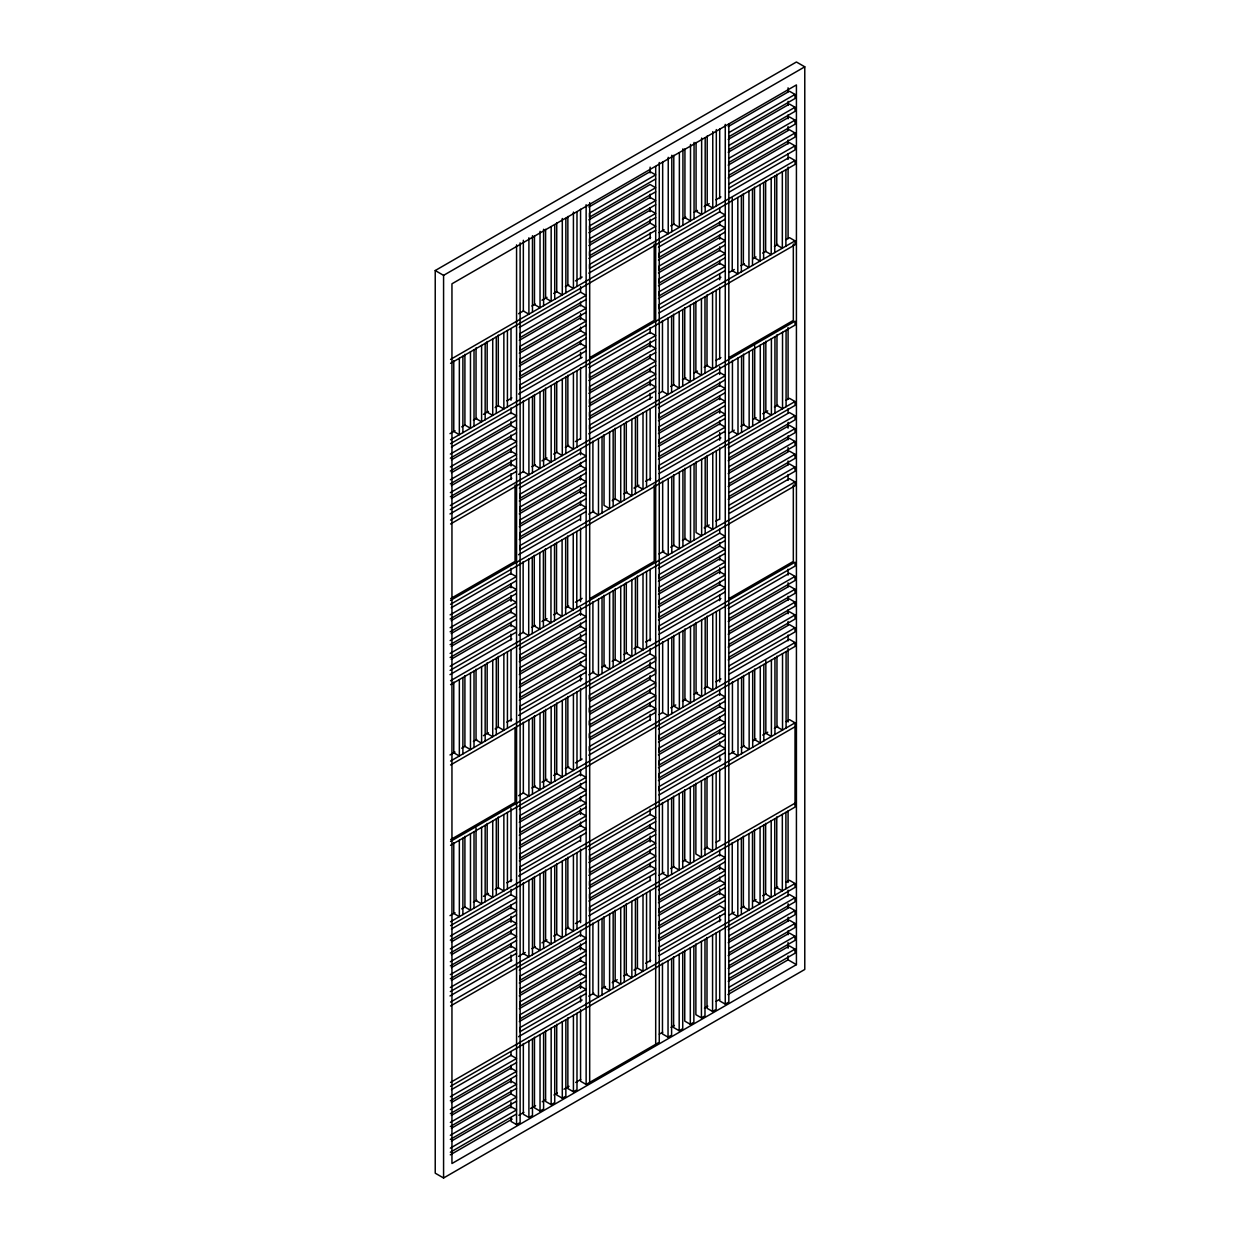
<?xml version="1.0" encoding="UTF-8"?>
<svg xmlns="http://www.w3.org/2000/svg" width="1240" height="1240" viewBox="0 0 1240 1240"><rect width="100%" height="100%" fill="white"/><g stroke="black" fill="none" stroke-linecap="round" stroke-linejoin="round"><path stroke-width="1.5" d="M435.225 270.537L796.421 62L804.776 66.82L804.776 969.463L443.579 1178L435.225 1173.179L435.225 270.537L443.579 275.358L804.776 66.82M588.892 207.003L650.101 171.662L655.665 174.871L589.496 213.078L589.496 217.186L655.665 178.978M728.221 126.558L789.446 91.218L795.01 94.426L795.01 98.534L728.826 136.741M728.826 132.633L795.01 94.426M588.892 219.852L650.101 184.512L655.665 187.721L589.496 225.928L589.496 230.036L655.665 191.828M728.221 139.407L789.446 104.067L795.01 107.275L795.01 111.383L728.826 149.606M728.826 145.483L795.01 107.275M588.892 232.702L650.101 197.362L655.665 200.57L589.496 238.793L589.496 242.901L655.665 204.693M728.221 152.257L789.446 116.917L795.01 120.125L795.01 124.248L728.826 162.456M728.826 158.348L795.01 120.125M588.892 245.567L650.101 210.211L655.665 213.435L589.496 251.643L589.496 255.75L655.665 217.542M728.221 165.121L789.446 129.766L795.01 132.99L795.01 137.097L728.826 175.305M728.826 171.198L795.01 132.99M588.892 258.416L650.101 223.076L655.665 226.285L589.496 264.492L589.496 268.599L655.665 230.392M728.221 177.971L789.446 142.631L795.01 145.84L795.01 149.947L728.826 188.155M728.826 184.047L795.01 145.84M518.568 313.72L523.59 310.837M531.945 306.001L535.293 304.079M541.973 300.204L546.995 297.321M553.675 293.446L557.024 291.524M565.394 286.688L568.726 284.766M575.422 280.906L582.118 277.031M588.798 273.172L650.675 237.46M659.029 232.624L664.051 229.726M670.732 225.866L674.08 223.944M682.45 219.108L685.782 217.186M694.152 212.35L697.5 210.428M704.181 206.569L709.202 203.67M715.883 199.795L720.905 196.912M729.26 192.076L789.462 157.325L795.026 160.534L795.026 164.44L450.554 363.336M450.554 359.414L795.026 160.534M519.327 327.5L580.537 292.16L586.101 295.368L519.917 333.576L519.917 337.683L586.101 299.476M658.456 247.163L719.681 211.823L725.245 215.031L659.06 253.239L659.06 257.362L725.245 219.139M519.327 340.349L580.537 305.009L586.101 308.217L519.917 346.425L519.917 350.533L586.101 312.325M658.456 260.028L719.681 224.672L725.245 227.897L659.06 266.104L659.06 270.212L725.245 232.004M519.327 353.199L580.537 317.858L586.101 321.067L519.917 359.274L519.917 363.397L586.101 325.175M658.456 272.877L719.681 237.522L725.245 240.746L659.06 278.954L659.06 283.061L725.245 244.853M519.327 366.048L580.537 330.708L586.101 333.932L519.917 372.139L519.917 376.247L586.101 338.04M658.456 285.727L719.681 250.387L725.245 253.596L659.06 291.803L659.06 295.911L725.245 257.703M519.327 378.913L580.537 343.558L586.101 346.781L519.917 384.989L519.917 389.096L586.101 350.889M658.456 298.577L719.681 263.237L725.245 266.445L659.06 304.653L659.06 308.76L725.245 270.553M450.012 433.643L455.018 430.745M461.714 426.886L465.046 424.948M473.417 420.128L476.764 418.19M483.445 414.331L488.467 411.432M495.147 407.572L498.496 405.635M506.865 400.814L511.872 397.916M518.568 394.056L582.118 357.368M659.029 312.961L720.905 277.233M729.26 272.413L734.282 269.514M740.978 265.654L744.31 263.717M752.68 258.897L756.028 256.959M762.708 253.1L766.057 251.162M774.411 246.342L777.759 244.404M786.129 239.583L789.462 237.646L795.026 240.87L795.026 244.776L450.554 443.657M589.822 357.601L654.193 320.431L654.193 244.017M450.554 439.75L795.026 240.87M451.407 447.036L510.973 412.641L516.538 415.865L450.353 454.072M588.892 367.66L650.101 332.32L655.665 335.529L589.496 373.736L589.496 377.844L655.665 339.636M450.353 458.18L516.538 419.972M451.407 459.885L510.973 425.506L516.538 428.714L450.353 466.922M588.892 380.51L650.101 345.17L655.665 348.378L589.496 386.601L589.496 390.709L655.665 352.501M450.353 471.029L516.538 432.822M451.407 472.75L510.973 438.356L516.538 441.564L450.353 479.771M588.892 393.375L650.101 358.019L655.665 361.243L589.496 399.45L589.496 403.558L655.665 365.351M450.353 483.879L516.538 445.671M451.407 485.6L510.973 451.205L516.538 454.414L450.353 492.637M588.892 406.224L650.101 370.884L655.665 374.093L589.496 412.3L589.496 416.407L655.665 378.2M450.353 496.744L516.538 458.536M451.407 498.449L510.973 464.055L516.538 467.279L450.353 505.486M588.892 419.074L650.101 383.733L655.665 386.942L589.496 425.15L589.496 429.257L655.665 391.05M450.353 509.594L516.538 471.386M450.012 513.964L511.872 478.253M518.568 474.393L523.59 471.495M531.945 466.659L535.293 464.736M541.973 460.877L546.995 457.979M553.675 454.119L557.024 452.182M565.394 447.361L568.726 445.424M575.422 441.564L580.444 438.666M588.798 433.845L652.349 397.157M659.029 393.297L662.377 391.36L668.034 394.522L668.034 318.091M670.732 386.524L674.08 384.601M682.45 379.765L685.782 377.844M694.152 373.007L697.5 371.086M704.181 367.226L707.529 365.288M715.883 360.468L720.905 357.57M728.965 357.601L793.321 320.431L793.321 244.017M450.554 520.087L795.026 321.191L795.026 325.113L450.554 523.993M519.327 488.157L580.537 452.817L586.101 456.025L519.917 494.233L519.917 498.341L586.101 460.133M658.456 407.836L719.681 372.481L725.245 375.704L659.06 413.912L659.06 418.019L725.245 379.812M519.327 501.007L580.537 465.667L586.101 468.875L519.917 507.082L519.917 511.206L586.101 472.982M658.456 420.686L719.681 385.33L725.245 388.554L659.06 426.762L659.06 430.869L725.245 392.662M519.327 513.871L580.537 478.516L586.101 481.74L519.917 519.947L519.917 524.055L586.101 485.847M658.456 433.535L719.681 398.195L725.245 401.404L659.06 439.611L659.06 443.719L725.245 405.511M519.327 526.721L580.537 491.365L586.101 494.589L519.917 532.797L519.917 536.904L586.101 498.697M658.456 446.385L719.681 411.045L725.245 414.253L659.06 452.461L659.06 456.568L725.245 418.361M519.327 539.571L580.537 504.231L586.101 507.439L519.917 545.646L519.917 549.754L586.101 511.546M658.456 459.234L719.681 423.894L725.245 427.103L659.06 465.325L659.06 469.433L725.245 431.225M518.568 554.714L580.444 519.002M588.798 514.166L593.821 511.268M612.204 500.65L615.552 498.728M623.921 493.892L627.254 491.97M633.95 488.095L638.972 485.212M645.653 481.337L650.675 478.454M659.029 473.618L720.905 437.89M729.26 433.07L734.282 430.171M740.978 426.312L744.31 424.375M752.68 419.554L756.028 417.617M762.708 413.757L767.731 410.858M774.411 406.999L777.759 405.077M786.129 400.241L789.462 398.319L795.026 401.528L795.026 405.433L450.554 604.314M450.693 598.579L515.05 561.425L515.05 485.011M450.554 600.408L795.026 401.528M451.205 607.817L510.771 573.423L516.336 576.631L450.151 614.854M728.221 447.873L789.446 412.532L795.01 415.741L795.01 419.864L728.826 458.071M728.826 453.964L795.01 415.741M450.151 618.962L516.336 580.754M451.205 620.667L510.771 586.272L516.336 589.496L450.151 627.704M728.221 460.738L789.446 425.382L795.01 428.606L795.01 432.714L728.826 470.921M728.826 466.814L795.01 428.606M450.151 631.811L516.336 593.604M451.205 633.516L510.771 599.137L516.336 602.346L450.151 640.553M728.221 473.587L789.446 438.247L795.01 441.456L795.01 445.563L728.826 483.771M728.826 479.663L795.01 441.456M450.151 644.661L516.336 606.453M451.205 646.365L510.771 611.986L516.336 615.195L450.151 653.403M728.221 486.436L789.446 451.096L795.01 454.305L795.01 458.413L728.826 496.62M728.826 492.512L795.01 454.305M450.151 657.51L516.336 619.303M451.205 659.231L510.771 624.836L516.336 628.044L450.151 666.252M728.221 499.286L789.446 463.946L795.01 467.154L795.01 471.278L728.826 509.485M728.826 505.378L795.01 467.154M450.151 670.375L516.336 632.152M450.012 674.638L511.872 638.91M518.568 635.05L523.59 632.152M531.945 627.332L535.293 625.394M541.973 621.534L546.995 618.636M553.675 614.777L557.024 612.839M565.394 608.019L568.726 606.081M575.422 602.221L582.118 598.362M659.029 553.954L664.051 551.056M670.732 547.197L674.08 545.259M682.45 540.439L685.782 538.501M704.181 527.884L709.202 524.985M715.883 521.125L719.231 519.188M729.26 513.407L789.462 478.64L795.026 481.864L795.026 485.77L450.554 684.65M589.822 598.579L654.193 561.425L654.193 485.011M450.554 680.745L795.026 481.864M519.327 648.814L580.537 613.475L586.101 616.683L519.917 654.89L519.917 659.014L586.101 620.79M658.456 568.494L719.681 533.154L725.245 536.362L659.06 574.57L659.06 578.677L725.245 540.47M519.327 661.679L580.537 626.324L586.101 629.548L519.917 667.755L519.917 671.863L586.101 633.656M658.456 581.343L719.681 546.003L725.245 549.212L659.06 587.419L659.06 591.527L725.245 553.319M519.327 674.529L580.537 639.173L586.101 642.398L519.917 680.605L519.917 684.712L586.101 646.505M658.456 594.192L719.681 558.853L725.245 562.061L659.06 600.269L659.06 604.392L725.245 566.168M519.327 687.379L580.537 652.038L586.101 655.247L519.917 693.455L519.917 697.562L586.101 659.355M658.456 607.042L719.681 571.702L725.245 574.911L659.06 613.134L659.06 617.241L725.245 579.034M519.327 700.228L580.537 664.888L586.101 668.096L519.917 706.304L519.917 710.412L586.101 672.204M658.456 619.907L719.681 584.552L725.245 587.775L659.06 625.983L659.06 630.091L725.245 591.883M450.012 754.958L455.018 752.06M461.714 748.201L465.046 746.279M473.417 741.443L476.764 739.521M483.445 735.661L488.467 732.763M495.147 728.903L498.496 726.966M506.865 722.145L511.872 719.246M518.568 715.387L582.118 678.699M588.798 674.824L593.821 671.941M602.175 667.105L605.523 665.183M612.204 661.308L615.552 659.386M623.921 654.55L627.254 652.628M633.95 648.768L637.298 646.831M645.653 642.01L650.675 639.111M659.029 634.275L720.905 598.564M728.965 598.595L793.321 561.425L793.321 485.011M450.554 761.066L795.026 562.185L795.026 566.107L450.554 764.987M590.349 688.138L649.9 653.759L655.48 656.968L655.48 661.075L589.294 699.283L589.294 695.175L655.48 656.968M728.221 608.546L789.446 573.19L795.01 576.414L795.01 580.521L728.826 618.729M728.826 614.621L795.01 576.414M590.349 701.003L649.9 666.609L655.48 669.817L655.48 673.925L589.294 712.148L589.294 708.025L655.48 669.817M728.221 621.395L789.446 586.055L795.01 589.264L795.01 593.371L728.826 631.579M728.826 627.471L795.01 589.264M590.349 713.853L649.9 679.458L655.48 682.682L655.48 686.789L589.294 724.997L589.294 720.889L655.48 682.682M728.221 634.245L789.446 598.904L795.01 602.113L795.01 606.221L728.826 644.428M728.826 640.321L795.01 602.113M590.349 726.702L649.9 692.308L655.48 695.532L655.48 699.639L589.294 737.846L589.294 733.739L655.48 695.532M728.221 647.094L789.446 611.754L795.01 614.962L795.01 619.086L728.826 657.293M728.826 653.186L795.01 614.962M590.349 739.552L649.9 705.173L655.48 708.381L655.48 712.489L589.294 750.696L589.294 746.589L655.48 708.381M728.221 659.959L789.446 624.604L795.01 627.827L795.01 631.935L728.826 670.143M728.826 666.035L795.01 627.827M518.568 795.708L523.59 792.81M531.945 787.989L535.293 786.052M541.973 782.192L546.995 779.293M553.675 775.434L557.024 773.512M565.394 768.676L568.726 766.739M575.422 762.879L582.118 759.019M588.798 755.16L650.675 719.433M659.029 714.612L662.377 712.675M670.732 707.854L675.754 704.956M682.45 701.096L685.782 699.159M694.152 694.338L697.5 692.4M704.181 688.541L707.529 686.619M715.883 681.783L720.905 678.885M729.26 674.064L789.462 639.313L795.026 642.521L795.026 646.428L450.554 845.308M450.693 839.573L515.05 802.42L515.05 727.911M450.554 841.402L795.026 642.521M519.327 809.488L580.537 774.132L586.101 777.356L519.917 815.563L519.917 819.671L586.101 781.464M658.456 729.151L719.681 693.811L725.245 697.019L659.06 735.227L659.06 739.335L725.245 701.127M519.327 822.337L580.537 786.997L586.101 790.206L519.917 828.413L519.917 832.521L586.101 794.313M658.456 742L719.681 706.661L725.245 709.869L659.06 748.077L659.06 752.2L725.245 713.976M519.327 835.187L580.537 799.846L586.101 803.055L519.917 841.263L519.917 845.37L586.101 807.163M658.456 754.85L719.681 719.51L725.245 722.718L659.06 760.942L659.06 765.049L725.245 726.841M519.327 848.036L580.537 812.696L586.101 815.904L519.917 854.112L519.917 858.235L586.101 820.012M658.456 767.715L719.681 732.36L725.245 735.583L659.06 773.791L659.06 777.899L725.245 739.691M519.327 860.885L580.537 825.546L586.101 828.754L519.917 866.977L519.917 871.085L586.101 832.877M658.456 780.564L719.681 745.225L725.245 748.433L659.06 786.64L659.06 790.748L725.245 752.54M450.012 915.632L455.018 912.733M461.714 908.874L465.046 906.936M473.417 902.115L476.764 900.178M483.445 896.318L488.467 893.42M495.147 889.56L498.496 887.623M506.865 882.803L511.872 879.904M518.568 876.045L580.444 840.317M659.029 794.949L720.905 759.221M729.26 754.4L734.282 751.502M740.978 747.643L744.31 745.705M752.68 740.869L756.028 738.947M762.708 735.087L767.731 732.189M774.411 728.33L777.759 726.392M786.129 721.572L789.462 719.634L795.026 722.843L795.026 807.085L450.554 1005.981M450.554 921.738L795.026 722.843M450.554 925.645L795.026 726.764M451.407 929.024L510.973 894.629L516.538 897.837L450.353 936.06M588.892 849.648L650.101 814.308L655.665 817.516L589.496 855.724L589.496 859.832L655.665 821.624M450.353 940.168L516.538 901.961M451.407 941.873L510.973 907.479L516.538 910.702L450.353 948.91M588.892 862.498L650.101 827.158L655.665 830.366L589.496 868.574L589.496 872.681L655.665 834.474M450.353 953.018L516.538 914.81M451.407 954.723L510.973 920.343L516.538 923.552L450.353 961.76M588.892 875.347L650.101 840.007L655.665 843.216L589.496 881.438L589.496 885.546L655.665 847.338M450.353 965.867L516.538 927.66M451.407 967.572L510.973 933.193L516.538 936.402L450.353 974.609M588.892 888.212L650.101 852.857L655.665 856.08L589.496 894.288L589.496 898.396L655.665 860.188M450.353 978.716L516.538 940.509M451.407 980.437L510.973 946.043L516.538 949.251L450.353 987.459M588.892 901.062L650.101 865.721L655.665 868.93L589.496 907.138L589.496 911.245L655.665 873.038M450.353 991.582L516.538 953.359M450.012 995.952L511.872 960.24M518.568 956.365L525.249 952.506M531.945 948.646L535.293 946.709M541.973 942.849L546.995 939.951M553.675 936.091L557.024 934.17M565.394 929.334L568.726 927.412M575.422 923.552L580.444 920.654M588.798 915.818L650.675 880.105M659.029 875.27L664.051 872.371M670.732 868.512L674.08 866.59M682.45 861.754L685.782 859.832M704.181 849.199L707.529 847.277M715.883 842.441L719.231 840.519M450.554 1002.06L795.026 803.179M519.327 970.145L580.537 934.805L586.101 938.013L519.917 976.221L519.917 980.329L586.101 942.121M658.456 889.809L719.681 854.468L725.245 857.677L659.06 895.885L659.06 900.007L725.245 861.785M519.327 982.995L580.537 947.654L586.101 950.863L519.917 989.071L519.917 993.178L586.101 954.971M658.456 902.658L719.681 867.318L725.245 870.542L659.06 908.75L659.06 912.857L725.245 874.649M519.327 995.844L580.537 960.504L586.101 963.712L519.917 1001.92L519.917 1006.043L586.101 967.82M658.456 915.523L719.681 880.168L725.245 883.391L659.06 921.599L659.06 925.707L725.245 887.499M519.327 1008.693L580.537 973.354L586.101 976.562L519.917 1014.785L519.917 1018.893L586.101 980.685M658.456 928.373L719.681 893.033L725.245 896.241L659.06 934.449L659.06 938.556L725.245 900.349M519.327 1021.559L580.537 986.203L586.101 989.427L519.917 1027.635L519.917 1031.742L586.101 993.535M658.456 941.222L719.681 905.882L725.245 909.091L659.06 947.298L659.06 951.405L725.245 913.198M518.568 1036.702L582.118 1000.014M588.798 996.154L593.821 993.255M602.175 988.435L605.523 986.498M612.204 982.638L617.226 979.74M623.921 975.88L627.254 973.943M633.95 970.083L637.298 968.161M645.653 963.325L650.675 960.427M659.029 955.606L720.905 919.879M729.26 915.058L734.282 912.16M740.978 908.3L744.31 906.363M752.68 901.542L756.028 899.605M762.708 895.745L766.057 893.808M774.411 888.987L777.759 887.049M786.129 882.229L789.462 880.291L795.026 883.515L795.026 887.422L450.554 1086.302M450.554 1082.396L795.026 883.515M451.407 1089.681L510.973 1055.287L516.538 1058.511L450.353 1096.718M728.221 929.861L789.446 894.521L795.01 897.729L795.01 901.837L728.826 940.044M728.826 935.937L795.01 897.729M450.353 1100.826L516.538 1062.618M451.407 1102.53L510.973 1068.151L516.538 1071.36L450.353 1109.568M728.221 942.71L789.446 907.37L795.01 910.579L795.01 914.702L728.826 952.909M728.826 948.802L795.01 910.579M450.353 1113.675L516.538 1075.467M451.407 1115.38L510.973 1081.001L516.538 1084.209L450.353 1122.417M728.221 955.575L789.446 920.22L795.01 923.443L795.01 927.551L728.826 965.759M728.826 961.651L795.01 923.443M450.353 1126.524L516.538 1088.317M451.407 1128.245L510.973 1093.851L516.538 1097.059L450.353 1135.282M728.221 968.424L789.446 933.085L795.01 936.293L795.01 940.401L728.826 978.608M728.826 974.501L795.01 936.293M450.353 1139.389L516.538 1101.182M451.407 1141.095L510.973 1106.7L516.538 1109.924L450.353 1148.131M728.221 981.274L789.446 945.934L795.01 949.143L795.01 953.25L728.826 991.457M728.826 987.35L795.01 949.143M450.353 1152.239L516.538 1114.032M450.291 1154.843L512.151 1119.131M518.847 1115.256L523.869 1112.373M530.55 1108.498L535.572 1105.615M542.252 1101.74L545.6 1099.818M553.97 1094.982L557.303 1093.06M563.999 1089.201L569.021 1086.302M575.701 1082.443L580.723 1079.544M659.308 1034.16L662.656 1032.238M671.026 1027.402L674.359 1025.48M704.46 1008.105L707.808 1006.167M716.178 1001.346L719.51 999.409M727.88 994.588L788.082 959.822L796.421 964.643L796.421 84.924L451.949 283.805L451.949 1163.523L796.421 964.643M511.004 1117.534L511.004 1121.409L516.568 1124.618L520.118 1122.557L520.118 242.838M523.342 1043.584L523.342 1114.28L528.907 1117.488L532.471 1115.442L532.471 1039.012M534.471 1037.167L534.471 1107.847L540.036 1111.055L543.601 1109.01L543.601 1032.595M545.6 1030.735L545.6 1101.43L551.164 1104.639L554.73 1102.577L554.73 1026.162M556.729 1024.302L556.729 1094.998L562.293 1098.206L565.859 1096.16L565.859 1019.73M567.858 1017.885L567.858 1088.565L573.423 1091.789L576.988 1089.727L576.988 1013.312M580.568 1009.701L580.568 1081.234L586.132 1084.457L659.261 1042.236L659.261 162.502M662.47 963.263L662.47 1033.943L668.034 1037.167L671.6 1035.105L671.6 958.691M673.599 956.83L673.599 1027.526L679.179 1030.735L682.729 1028.673L682.729 952.258M684.744 950.398L684.744 1021.093L690.308 1024.302L693.857 1022.256L693.857 945.826M695.873 943.981L695.873 1014.661L701.437 1017.885L704.986 1015.824L704.986 939.409M707.001 937.548L707.001 1008.244L712.566 1011.452L716.131 1009.407L716.131 932.976M719.696 931.302L719.696 1000.913L725.261 1004.121L728.826 1002.06L728.826 124.279M788.082 87.839L788.082 91.698M788.082 101.37L788.082 105.23M788.082 114.901L788.082 118.761M788.082 126.496L788.082 130.37M788.082 140.042L788.082 143.902M788.082 153.574L788.082 159.371M788.082 167.106L788.082 238.638M788.082 327.577L788.082 399.125M788.082 408.782L788.082 412.657M788.082 422.329L788.082 428.125M788.082 435.86L788.082 439.719M788.082 447.454L788.082 451.329M788.082 460.986L788.082 464.861M788.082 474.532L788.082 480.329M788.082 569.269L788.082 575.066M788.082 582.8L788.082 586.659M788.082 596.332L788.082 600.207M788.082 609.863L788.082 613.738M788.082 621.472L788.082 625.332M788.082 635.004L788.082 640.801M788.082 648.536L788.082 722.005M788.082 810.945L788.082 882.493M788.082 890.227L788.082 896.024M788.082 903.759L788.082 907.618M788.082 917.29L788.082 921.149M788.082 930.822L788.082 934.697M788.082 942.431L788.082 948.228M788.082 955.962L788.082 959.822M786.082 330.274L786.082 406.689M786.082 651.589L786.082 728.019M785.896 169.725L785.896 246.14M785.896 812.37L785.896 888.785M782.533 332.32L782.533 408.75L776.968 405.526L776.968 334.846M782.533 653.65L782.533 730.066L776.968 726.857L776.968 656.162M782.332 171.786L782.332 248.202L776.767 244.993L776.767 174.298M782.332 814.416L782.332 890.847L776.767 887.623L776.767 816.943M774.954 336.691L774.954 413.121M774.954 658.021L774.954 734.437M774.768 176.158L774.768 252.572M774.768 818.788L774.768 895.218M771.404 338.753L771.404 415.168L765.839 411.959L765.839 341.263M771.404 660.068L771.404 736.498L765.839 733.274L765.839 660.688M771.202 178.203L771.202 254.619L765.638 251.41L765.638 180.73M771.202 820.849L771.202 897.264L765.638 894.055L765.638 823.376M763.825 343.124L763.825 419.539M763.825 664.439L763.825 740.869M763.623 182.575L763.623 258.99M763.623 825.22L763.623 901.635M760.275 345.185L760.275 421.6L754.711 418.392L754.711 345.79M760.275 666.5L760.275 742.915L754.711 739.707L754.711 669.011M760.074 184.636L760.074 261.051L754.509 257.842L754.509 187.147M760.074 827.282L760.074 903.697L754.509 900.488L754.509 829.793M752.696 349.556L752.696 425.971M752.696 670.871L752.696 747.286M752.494 189.007L752.494 265.422M752.494 831.652L752.494 908.068M749.146 351.602L749.146 428.017L743.566 424.808L743.566 354.129M749.146 672.933L749.146 749.347L743.566 746.139L743.566 675.443M748.945 191.053L748.945 267.483L743.38 264.26L743.38 193.579M748.945 833.699L748.945 910.129L743.38 906.905L743.38 836.225M741.365 195.424L741.365 271.854M741.567 355.973L741.567 432.404M741.567 677.304L741.567 753.718M741.365 838.07L741.365 914.5M738.001 358.035L738.001 434.45L732.437 431.241L732.437 360.546M738.001 679.35L738.001 755.78L732.437 752.556L732.437 681.876M737.816 197.486L737.816 273.901L732.236 270.692L732.236 198.09M737.816 840.131L737.816 916.546L732.236 913.337L732.236 842.642M725.261 124.388L725.261 1004.121M719.696 128.913L719.696 198.524M719.696 208.181L719.696 212.056M719.696 221.728L719.696 225.587M719.696 235.259L719.696 239.119M719.696 246.853L719.696 250.728M719.696 260.385L719.696 264.26M719.696 273.931L719.696 279.728M719.696 287.463L719.696 358.996M719.696 366.73L719.696 374.465M719.696 382.199L719.696 386.074M719.696 395.731L719.696 399.606M719.696 409.262L719.696 413.137M719.696 420.871L719.696 424.731M719.696 432.466L719.696 440.2M719.696 447.935L719.696 519.482M719.696 529.139L719.696 533.014M719.696 542.671L719.696 546.546M719.696 556.218L719.696 560.077M719.696 567.812L719.696 573.609M719.696 581.343L719.696 585.218M719.696 594.875L719.696 600.687M719.696 610.343L719.696 681.892M719.696 689.626L719.696 695.423M719.696 703.158L719.696 707.017M719.696 716.689L719.696 720.548M719.696 730.221L719.696 734.096M719.696 741.83L719.696 745.689M719.696 755.361L719.696 761.159M719.696 768.893L719.696 840.426M719.696 850.098L719.696 855.895M719.696 865.566L719.696 869.426M719.696 877.16L719.696 881.035M719.696 888.77L719.696 894.567M719.696 915.833L719.696 921.63M716.317 129.565L716.317 205.979M716.317 450.88L716.317 527.294M716.317 611.537L716.317 687.968M716.131 290.331L716.131 366.761M716.131 772.318L716.131 848.734M712.768 131.611L712.768 208.041L707.203 204.817L707.203 136.043M712.768 452.941L712.768 529.356L707.203 526.148L707.203 455.452M712.768 613.599L712.768 690.014L707.203 686.805L707.203 616.11M712.566 292.392L712.566 368.807L707.001 365.599L707.001 294.903M712.566 774.38L712.566 850.795L707.001 847.587L707.001 776.891M712.566 935.038L712.566 1011.452M705.188 137.888L705.188 212.412M705.188 457.312L705.188 533.727M705.188 617.97L705.188 694.385M704.986 296.763L704.986 373.178M704.986 778.751L704.986 855.166M701.639 138.043L701.639 214.458L696.074 211.249L696.074 142.46M701.639 459.358L701.639 535.788L696.074 532.564L696.074 461.885M701.639 620.015L701.639 696.446L696.074 693.238L696.074 622.542M701.437 298.809L701.437 375.24L695.873 372.015L695.873 301.336M701.437 780.797L701.437 857.212L695.873 854.004L695.873 783.324M701.437 941.455L701.437 1017.885M694.059 142.414L694.059 218.829M694.059 463.729L694.059 540.159M694.059 624.402L694.059 700.817M693.857 303.18L693.857 379.611M693.857 785.168L693.857 861.599M690.51 144.46L690.51 220.891L684.929 217.667L684.929 148.893M690.51 465.791L690.51 542.206L684.929 538.997L684.929 468.302M690.51 626.448L690.51 702.863L684.929 699.654L684.929 628.975M690.308 305.242L690.308 381.656L684.744 378.448L684.744 307.753M690.308 787.23L690.308 863.645L684.744 860.436L684.744 789.74M690.308 947.887L690.308 1024.302M682.93 148.831L682.93 225.262M682.729 309.613L682.729 386.028M682.93 470.161L682.93 546.577M682.93 630.819L682.93 707.234M682.729 791.601L682.729 868.015M679.365 152.799L679.365 227.308L673.8 224.099L673.8 155.326M679.365 472.207L679.365 548.638L673.8 545.414L673.8 474.734M679.365 632.88L679.365 709.296L673.8 706.087L673.8 635.392M679.179 311.674L679.179 388.089L673.599 384.881L673.599 314.185M679.179 793.646L679.179 870.077L673.599 866.853L673.599 796.173M679.179 954.32L679.179 1030.735M671.801 155.263L671.801 231.679M671.6 316.045L671.6 392.46M671.801 476.579L671.801 553.009M671.801 637.251L671.801 713.667M671.6 798.018L671.6 874.448M668.236 157.325L668.236 233.74L662.671 230.531L662.671 161.743M668.236 478.64L668.236 555.055L662.671 551.846L662.671 481.167M668.236 639.298L668.236 715.728L662.671 712.504L662.671 641.824M668.034 800.079L668.034 876.494L662.47 873.285L662.47 802.59M668.034 960.737L668.034 1037.167M662.47 320.618L662.47 391.298M655.697 166.486L655.697 1044.282M650.132 167.152L650.132 172.949M650.132 194.215L650.132 198.09M650.132 207.746L650.132 211.621M650.132 219.356L650.132 223.215M650.132 232.888L650.132 238.685M650.132 327.624L650.132 333.421M650.132 341.155L650.132 346.952M650.132 354.687L650.132 358.562M650.132 368.233L650.132 372.093M650.132 379.828L650.132 385.625M650.132 393.359L650.132 399.156M650.132 408.828L650.132 480.361M650.132 569.315L650.132 640.847M650.132 648.582L650.132 654.379M650.132 662.114L650.132 667.911M650.132 675.645L650.132 679.52M650.132 689.177L650.132 693.052M650.132 702.724L650.132 706.583M650.132 714.318L650.132 720.115M650.132 809.054L650.132 814.851M650.132 824.523L650.132 828.398M650.132 836.132L650.132 841.929M650.132 849.663L650.132 853.523M650.132 863.195L650.132 867.054M650.132 876.726L650.132 880.601M650.132 890.258L650.132 961.806M646.552 410.828L646.552 487.243M646.552 571.485L646.552 647.915M646.552 892.816L646.552 969.23M643.002 412.889L643.002 489.304L637.438 486.096L637.438 415.4M643.002 573.546L643.002 649.962L637.438 646.753L637.438 576.058M643.002 894.862L643.002 971.292L637.438 968.068L637.438 897.388M635.423 417.26L635.423 493.675M635.423 577.918L635.423 654.332M635.423 899.232L635.423 975.663M631.873 419.306L631.873 495.736L626.293 492.512L626.293 421.832M631.873 579.979L631.873 656.394L626.293 653.186L626.293 582.49M631.873 901.294L631.873 977.709L626.293 974.501L626.293 903.805M624.293 423.677L624.293 500.107M624.293 584.35L624.293 660.765M624.293 905.665L624.293 982.08M620.729 425.739L620.729 502.154L615.164 498.945L615.164 428.25M620.729 586.396L620.729 662.811L615.164 659.603L615.164 588.923M620.729 907.726L620.729 984.141L615.164 980.933L615.164 910.238M613.164 430.11L613.164 506.525M613.164 590.767L613.164 667.197M613.164 912.098L613.164 988.513M609.6 432.171L609.6 508.586L604.035 505.378L604.035 434.682M609.6 592.829L609.6 669.244L604.035 666.035L604.035 595.339M609.6 914.144L609.6 990.574L604.035 987.35L604.035 916.67M602.036 436.542L602.036 512.957M602.036 597.2L602.036 673.615M602.036 918.515L602.036 994.945M598.471 438.588L598.471 515.003L592.906 511.795L592.906 441.114M598.471 599.245L598.471 675.676L592.906 672.452L592.906 601.772M598.471 920.576L598.471 996.991L592.906 993.783L592.906 923.087M589.682 202.662L589.682 1082.396M586.132 204.724L586.132 1084.457M580.568 209.25L580.568 278.845M580.568 286.579L580.568 292.377M580.568 302.048L580.568 305.923M580.568 313.658L580.568 319.455M580.568 327.19L580.568 331.049M580.568 340.721L580.568 344.581M580.568 352.315L580.568 358.128M580.568 367.784L580.568 439.332M580.568 448.989L580.568 454.801M580.568 462.536L580.568 466.395M580.568 476.067L580.568 479.927M580.568 487.661L580.568 493.458M580.568 501.193L580.568 505.068M580.568 514.74L580.568 520.537M580.568 528.271L580.568 601.741M580.568 607.538L580.568 615.273M580.568 623.007L580.568 626.866M580.568 634.601L580.568 640.413M580.568 661.679L580.568 665.539M580.568 675.211L580.568 681.008M580.568 688.743L580.568 760.275M580.568 769.947L580.568 775.744M580.568 783.479L580.568 787.354M580.568 797.026L580.568 800.885M580.568 808.62L580.568 814.416M580.568 822.151L580.568 826.026M580.568 835.683L580.568 841.495M580.568 849.23L580.568 922.699M580.568 930.434L580.568 936.231M580.568 943.966L580.568 949.763M580.568 957.497L580.568 961.357M580.568 971.029L580.568 974.904M580.568 982.638L580.568 988.435M580.568 996.17L580.568 1001.966M576.988 211.916L576.988 286.425M576.988 370.667L576.988 447.082M576.786 531.433L576.786 607.864M576.988 691.982L576.988 768.413M576.988 852.655L576.988 929.07M573.423 212.056L573.423 288.471L567.858 285.262L567.858 216.488M573.423 372.713L573.423 449.143L567.858 445.92L567.858 375.24M573.423 694.043L573.423 770.458L567.858 767.25L567.858 696.554M573.423 854.701L573.423 931.116L567.858 927.908L567.858 857.227M573.423 1015.359L573.423 1091.789M573.236 533.495L573.236 609.909L567.657 606.701L567.657 536.005M565.859 218.333L565.859 292.857M565.859 377.084L565.859 453.514M565.657 537.865L565.657 614.281M565.859 698.414L565.859 774.83M565.859 859.072L565.859 935.487M562.293 218.488L562.293 294.903L556.729 291.695L556.729 222.906M562.293 379.146L562.293 455.561L556.729 452.352L556.729 381.656M562.293 700.461L562.293 776.891L556.729 773.667L556.729 702.987M562.293 861.134L562.293 937.548L556.729 934.34L556.729 863.645M562.293 1021.791L562.293 1098.206M562.092 539.927L562.092 616.342L556.528 613.134L556.528 542.438M554.73 224.766L554.73 299.274M554.73 383.517L554.73 459.932M554.73 704.832L554.73 781.262M554.73 865.505L554.73 941.92M554.528 544.298L554.528 620.713M551.164 226.827L551.164 301.336L545.6 298.112L545.6 229.338M551.164 385.578L551.164 461.993L545.6 458.785L545.6 388.089M550.963 546.344L550.963 622.775L545.399 619.55L545.399 548.87M551.164 706.893L551.164 783.308L545.6 780.1L545.6 709.419M551.164 867.551L551.164 943.981L545.6 940.757L545.6 870.077M551.164 1028.224L551.164 1104.639M543.601 229.276L543.601 305.707M543.601 389.949L543.601 466.364M543.601 711.264L543.601 787.679M543.601 871.922L543.601 948.352M543.399 550.715L543.399 627.146M540.036 231.338L540.036 307.753L534.471 304.544L534.471 235.771M540.036 391.995L540.036 468.425L534.471 465.202L534.471 394.522M539.834 552.777L539.834 629.192L534.269 625.983L534.269 555.288M540.036 713.326L540.036 789.74L534.471 786.532L534.471 715.837M540.036 873.983L540.036 950.398L534.471 947.19L534.471 876.494M540.036 1034.64L540.036 1111.055M532.471 235.708L532.471 312.124M532.471 396.366L532.471 472.796M532.471 717.697L532.471 794.112M532.471 878.354L532.471 954.769M532.27 557.148L532.27 633.562M528.907 237.77L528.907 314.185L523.342 310.976L523.342 240.281M528.907 398.428L528.907 474.843L523.342 471.634L523.342 400.939M528.907 719.743L528.907 796.173L523.342 792.949L523.342 722.269M528.907 880.4L528.907 956.83L523.342 953.622L523.342 882.927M528.907 1041.073L528.907 1117.488M528.705 559.193L528.705 635.624L523.14 632.4L523.14 561.72M516.568 244.885L516.568 1124.618M511.004 328.678L511.004 400.225M511.004 407.96L511.004 413.757M511.004 421.492L511.004 425.351M511.004 435.023L511.004 438.882M511.004 448.555L511.004 452.43M511.004 460.164L511.004 465.961M511.004 473.696L511.004 479.493M511.004 568.432L511.004 574.229M511.004 583.9L511.004 587.76M511.004 595.495L511.004 601.307M511.004 609.042L511.004 612.901M511.004 622.573L511.004 626.433M511.004 634.167L511.004 639.964M511.004 649.636L511.004 721.168M511.004 808.185L511.004 881.655M511.004 889.39L511.004 895.187M511.004 904.859L511.004 908.718M511.004 916.453L511.004 922.25M511.004 929.985L511.004 933.86M511.004 943.516L511.004 947.391M511.004 955.126L511.004 960.923M511.004 1051.799L511.004 1055.659M511.004 1065.331L511.004 1069.206M511.004 1078.862L511.004 1082.737M511.004 1090.471L511.004 1094.331M511.004 1102.065L511.004 1107.862M507.424 330.491L507.424 406.921M507.424 651.822L507.424 728.236M507.424 812.479L507.424 888.91M503.858 332.553L503.858 408.968L498.294 405.759L498.294 335.063M503.858 653.868L503.858 730.298L498.294 727.089L498.294 656.394M503.858 814.541L503.858 890.955L498.294 887.747L498.294 817.052M496.295 336.923L496.295 413.339M496.295 658.254L496.295 734.669M496.295 818.912L496.295 895.327M492.729 338.985L492.729 415.4L487.165 412.192L487.165 341.496M492.729 660.3L492.729 736.715L487.165 733.507L487.165 662.827M492.729 820.957L492.729 897.388L487.165 894.164L487.165 823.484M485.166 343.356L485.166 419.771M485.166 664.671L485.166 741.086M485.166 825.329L485.166 901.759M481.6 345.402L481.6 421.832L476.036 418.608L476.036 347.928M481.6 666.732L481.6 743.148L476.036 739.939L476.036 669.244M481.6 827.39L481.6 903.805L476.036 900.596L476.036 827.995M474.021 349.773L474.021 426.204M474.021 671.104L474.021 747.519M474.021 831.761L474.021 908.176M470.471 351.835L470.471 428.25L464.907 425.041L464.907 354.346M470.471 673.15L470.471 749.58L464.907 746.356L464.907 675.676M470.471 833.823L470.471 910.238L464.907 907.029L464.907 836.334M462.892 356.206L462.892 432.621M462.892 677.521L462.892 753.951M462.892 838.193L462.892 914.609M459.343 358.252L459.343 434.682L453.778 431.458L453.778 360.778M459.343 679.582L459.343 755.997L453.778 752.788L453.778 682.093M459.343 840.24L459.343 916.654L453.778 913.446L453.778 842.766M443.579 275.358L443.579 1178"/></g></svg>
